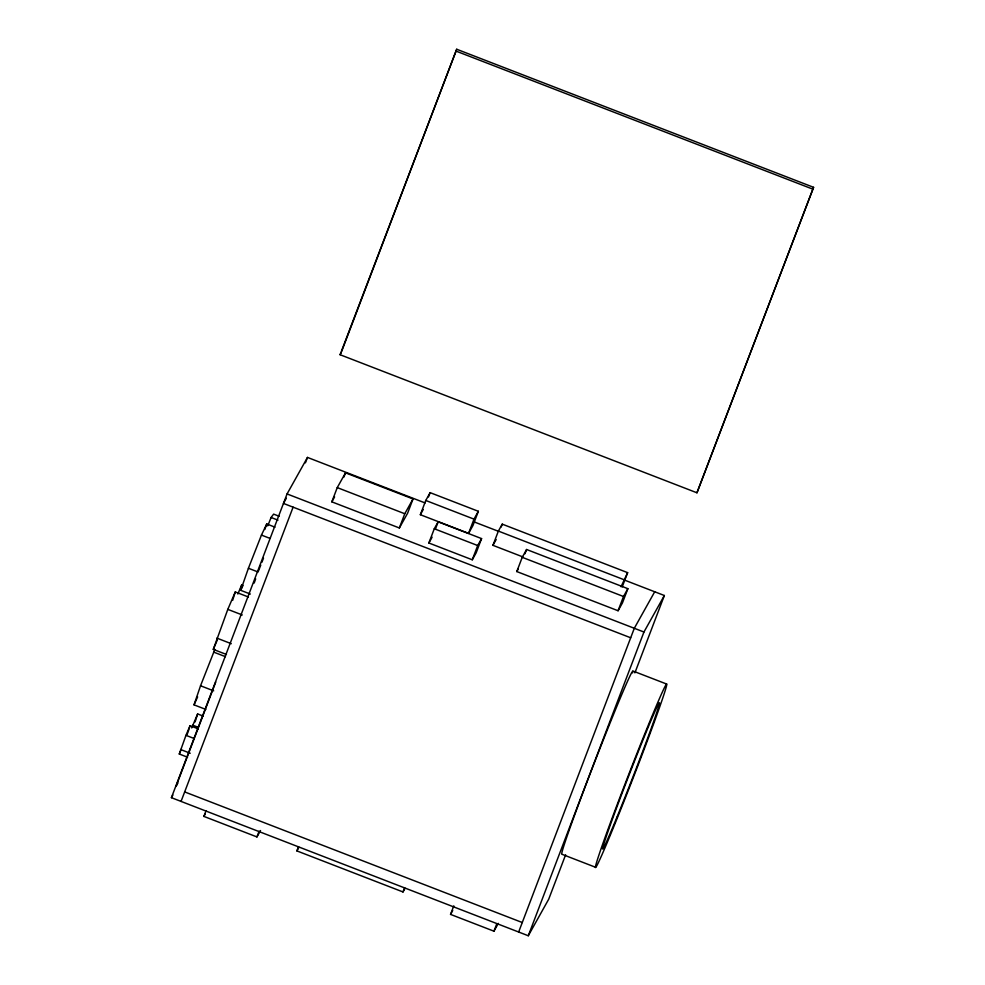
<?xml version="1.0" encoding="UTF-8"?>
<svg xmlns="http://www.w3.org/2000/svg" width="985" height="985" viewBox="0 0 985 985"><rect width="100%" height="100%" fill="white"/><g stroke="black" fill="none" stroke-linecap="round" stroke-linejoin="round"><path stroke-width="1.48" d="M187.544 757.219L179.282 754.017L185.968 735.339L190.043 725.686L198.305 728.888M189.058 729.06L190.043 725.686M240.377 589.51L241.817 584.647L237.853 594.029M226.451 654.471L213.289 649.386L227.806 609.37L235.28 591.923L248.429 597.009M232.645 600.394L235.28 591.923M195.116 721.882L197.628 713.94L203.144 716.07M205.865 709.434L194.033 704.854L200.534 685.769L214.828 649.447M250.35 594.053L240.697 590.323L248.417 568.259L261.444 535.089L266.75 523.971L275.024 527.172M264.817 529.487L266.75 523.971M254.204 583.021L255.657 578.885M187.113 734.441L188.738 730.193M565.612 854.82L548.694 899.231L528.292 935.75L171.415 797.678L287.066 493.941L307.48 457.422L425.138 502.953M340.084 354.723L456.708 49.25L813.585 187.322L696.961 492.796L340.084 354.723L341.056 352.987M215.752 682.039L175.995 786.449L177.94 782.964M341.598 351.546L456.708 49.25M305.412 462.851L307.48 457.422M181.055 801.408L293.099 507.164M260.508 830.54L256.937 836.93L203.883 816.405L206.062 810.704M331.834 501.845L337.252 487.612L345.513 472.837L413.035 498.952L407.618 513.197L399.356 527.972L331.834 501.845L334.592 496.92M343.888 477.109L345.513 472.837M256.937 836.93L259.104 831.229M399.356 527.972L404.773 513.739L413.035 498.952M420.349 514.712L425.766 500.466L430.137 492.648L478.365 511.301L472.948 525.547L468.577 533.365L420.349 514.712L423.254 509.491M428.512 496.92L430.137 492.648M404.933 888.482L402.988 891.954L296.891 850.905L298.517 846.632M428.869 542.994L434.286 528.76L438.177 521.804L481.579 538.598L476.161 552.831L472.271 559.788L428.869 542.994L432.107 537.194M435.469 528.92L438.177 521.804M468.577 533.365L473.994 519.132L478.365 511.301M472.271 559.788L477.7 545.542L481.579 538.598M522.863 556.907L492.943 545.333L498.361 531.087L502.252 524.143L627.642 572.654L622.212 586.888M501.168 526.987L502.252 524.143M516.793 571.559L522.222 557.325L526.593 549.495L627.864 588.685L622.446 602.918L618.075 610.749L516.793 571.559L518.258 568.948M524.968 553.767L526.593 549.495M402.988 891.954L404.626 887.682M498.324 923.376L493.953 931.194L450.551 914.4L453.802 905.855M621.042 586.728L627.642 572.654M493.953 931.194L496.662 924.078M618.075 610.749L623.493 596.504L627.864 588.685M518.652 932.019L634.303 628.282L654.705 591.776M528.292 935.75L643.944 632.013L664.358 595.506L624.576 580.116M696.961 492.796L813.585 187.322M634.894 672.866L664.358 595.506M191.73 727.94L197.628 713.94M260.779 565.082L258.07 571.99L248.417 568.259M261.862 562.312L263.5 558.175M267.735 525.879L271.109 517.482L273.621 514.121L279.137 516.251M179.282 754.017L181.018 749.88M213.289 649.386L217.316 639.991M194.033 704.854L197.628 696.9M240.697 590.323L243.061 585.385M286.364 498.213L283.458 503.433L630.683 637.775M171.415 797.678L172.868 795.067M203.883 816.405L205.323 813.844M296.891 850.905L298.837 847.432M492.943 545.333L496.181 539.534M450.551 914.4L452.731 910.497M455.735 50.986L812.613 189.071M425.766 500.466L473.994 519.132M498.361 531.087L623.751 579.611M473.92 521.828L498.312 531.26M522.222 557.325L623.493 596.504M337.252 487.612L404.773 513.739M434.286 528.76L477.7 545.542M287.066 493.941L643.944 632.013M271.109 517.482L277.992 520.154M632.85 670.97L666.611 684.033A98.291 2.696 -68.8 0 1 614.862 824.026A98.291 2.696 -68.8 0 1 611.833 818.904A98.291 2.696 -68.8 0 1 666.611 684.033M261.444 535.089L269.718 538.278M227.806 609.37L242.273 614.96M216.823 638.095L231.29 643.697M213.622 652.095L225.466 656.675M200.534 685.769L213.683 690.854M595.593 867.28L561.832 854.217A98.291 2.696 -68.8 0 1 598.695 751.654A98.291 2.696 -68.8 0 1 632.616 672.878M192.777 725.206L198.293 727.336M185.968 735.339L194.242 738.541M180.587 749.511L190.228 753.242M184.675 791.915L522.259 922.526M616.955 817.168A78.344 2.155 -68.8 0 0 659.445 702.822A78.344 2.155 -68.8 0 0 616.905 806.974A78.344 2.155 -68.8 0 0 616.955 817.168"/></g></svg>
